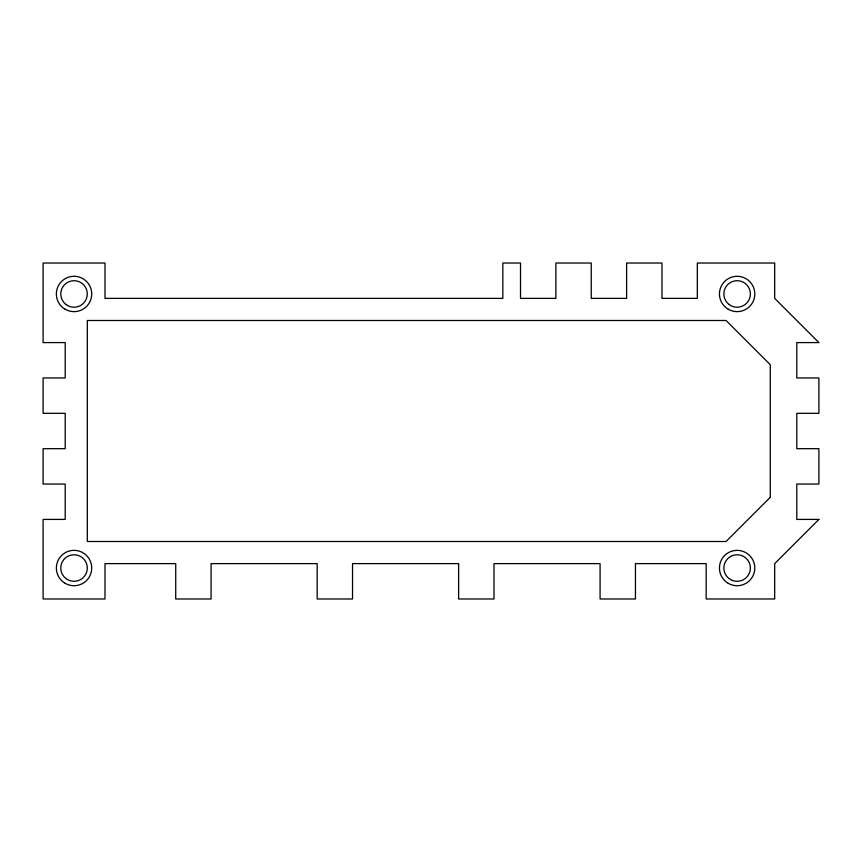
<?xml version="1.0" encoding="UTF-8"?>
<svg xmlns="http://www.w3.org/2000/svg" width="862" height="862" viewBox="0 0 862 862"><rect width="100%" height="100%" fill="white"/><g stroke="black" fill="none" stroke-linecap="round" stroke-linejoin="round"><path stroke-width="1.29" d="M770.272 497.309L726.073 541.508L87.31 541.508L87.31 320.492L726.073 320.492L770.272 364.691L770.272 497.309M818.9 519.409L774.69 563.619L774.69 598.982L706.172 598.982L706.172 563.619L635.445 563.619L635.445 598.982L600.081 598.982L600.081 563.619L493.991 563.619L493.991 598.982L458.627 598.982L458.627 563.619L352.536 563.619L352.536 598.982L317.173 598.982L317.173 563.619L211.082 563.619L211.082 598.982L175.719 598.982L175.719 563.619L104.992 563.619L104.992 598.982L43.1 598.982L43.1 519.409L65.2 519.409L65.2 484.045L43.1 484.045L43.1 448.682L65.2 448.682L65.2 413.318L43.1 413.318L43.1 377.955L65.2 377.955L65.2 342.591L43.1 342.591L43.1 263.018L104.992 263.018L104.992 298.381L502.837 298.381L502.837 263.018L520.519 263.018L520.519 298.381L555.882 298.381L555.882 263.018L591.246 263.018L591.246 298.381L626.609 298.381L626.609 263.018L661.973 263.018L661.973 298.381L697.336 298.381L697.336 263.018L774.69 263.018L774.69 298.381L818.9 342.591L796.8 342.591L796.8 377.955L818.9 377.955L818.9 413.318L796.8 413.318L796.8 448.682L818.9 448.682L818.9 484.045L796.8 484.045L796.8 519.409L818.9 519.409M65.975 304.48A13.264 13.264 0 0 0 87.191 295.698A13.264 13.264 0 0 0 68.971 281.712A13.264 13.264 0 0 0 65.975 304.48M67.408 579.523A13.264 13.264 0 0 0 87.31 568.036A13.264 13.264 0 0 0 67.408 556.55A13.264 13.264 0 0 0 67.408 579.523M729.047 304.48A13.264 13.264 0 0 0 750.263 295.698A13.264 13.264 0 0 0 732.043 281.712A13.264 13.264 0 0 0 729.047 304.48M730.491 579.523A13.264 13.264 0 0 0 750.382 568.036A13.264 13.264 0 0 0 730.491 556.55A13.264 13.264 0 0 0 730.491 579.523M65.2 309.275A17.682 17.682 0 0 0 91.728 293.964A17.682 17.682 0 0 0 65.2 278.652A17.682 17.682 0 0 0 65.2 309.275M728.282 309.275A17.682 17.682 0 0 0 754.8 293.964A17.682 17.682 0 0 0 728.282 278.652A17.682 17.682 0 0 0 728.282 309.275M728.282 583.348A17.682 17.682 0 0 0 754.8 568.036A17.682 17.682 0 0 0 728.282 552.725A17.682 17.682 0 0 0 728.282 583.348M65.2 583.348A17.682 17.682 0 0 0 91.728 568.036A17.682 17.682 0 0 0 65.2 552.725A17.682 17.682 0 0 0 65.2 583.348"/></g></svg>
